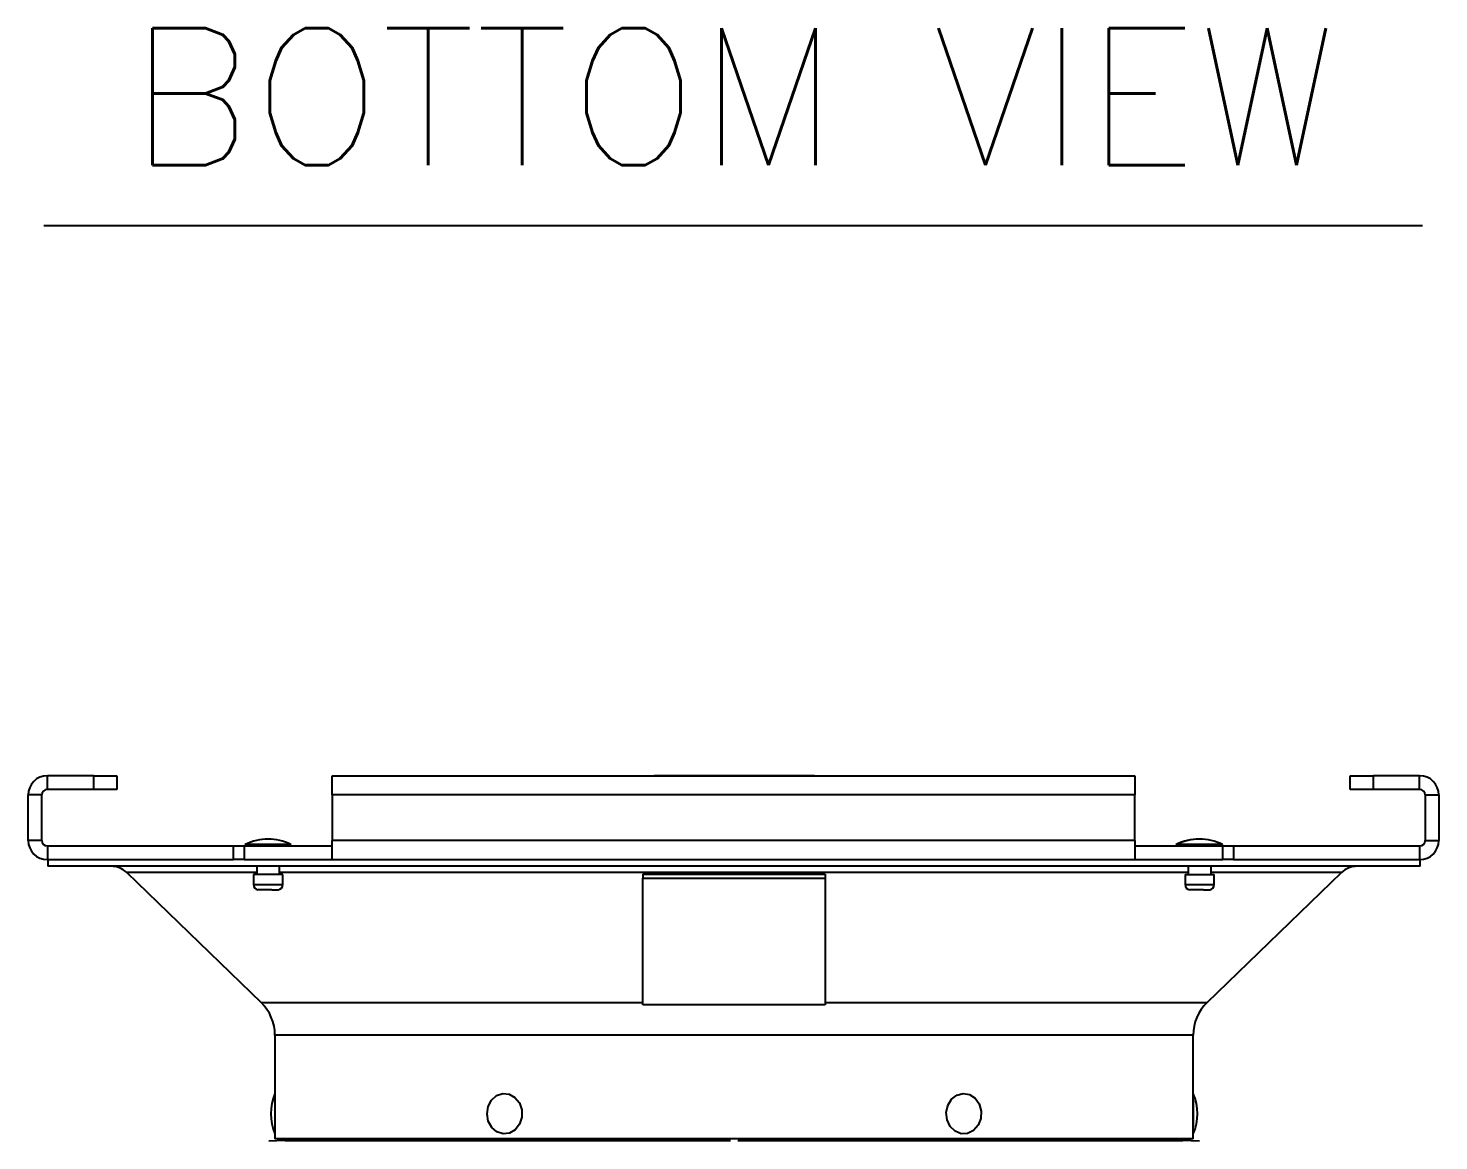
# Model space of a CAD drawing. Extents: x 17.3 to 113.1, y 4.8 to 84.5.
# Drawn here: x 50.09 to 57.82, y 21.26 to 27.36 of the extents above; entities that cross this region are included whole.
import ezdxf
from ezdxf.enums import TextEntityAlignment as Align

# ---------------------------------------------------------------- set-up
doc = ezdxf.new("R2010")
doc.units = 0
doc.header["$MEASUREMENT"] = 0
doc.layers.add('OBJECT', color=7, linetype='CONTINUOUS')
doc.styles.get("Standard").update_dxf_attribs({"font": 'SIMPLEX'})

msp = doc.modelspace()

# ---------------------------------------------------------------- linework, layer by layer
at = {"layer": 'OBJECT', "color": 1}
msp.add_line((50.1804, 26.2797), (57.7347, 26.2797), dxfattribs=at)
at = {"layer": 'OBJECT'}
for p, q in [((50.1997, 23.1901), (50.1997, 23.265)), ((50.4547, 23.265), (50.1997, 23.265)), ((50.4547, 23.1901), (50.1997, 23.1901)), ((50.4547, 23.1901), (50.4547, 23.265)), ((50.4547, 23.265), (50.5797, 23.265)), ((50.5797, 23.1901), (50.4547, 23.1901)), ((50.5797, 23.265), (50.5797, 23.1901)), ((51.7597, 23.1601), (51.7597, 23.265)), ((51.7597, 23.265), (56.1597, 23.265)), ((53.5219, 23.265), (53.5254, 23.2651)), ((53.6504, 23.2651), (53.5254, 23.2651)), ((54.2754, 23.2651), (53.6504, 23.2651)), ((53.6504, 23.265), (53.6504, 23.2651)), ((54.4004, 23.2651), (54.2754, 23.2651)), ((54.2754, 23.265), (54.2754, 23.2651)), ((54.4039, 23.265), (54.4004, 23.2651)), ((56.1597, 23.265), (56.1597, 23.1601)), ((57.3397, 23.1901), (57.3397, 23.265)), ((57.3397, 23.265), (57.4647, 23.265)), ((57.4647, 23.1901), (57.3397, 23.1901)), ((57.4647, 23.265), (57.4647, 23.1901)), ((57.7197, 23.265), (57.4647, 23.265)), ((57.7197, 23.1901), (57.4647, 23.1901)), ((57.7197, 23.1901), (57.7197, 23.265)), ((50.0948, 22.91), (50.0948, 23.1601)), ((50.1697, 23.1601), (50.0948, 23.1601)), ((50.1697, 22.91), (50.1697, 23.1601)), ((51.7597, 23.1601), (51.7597, 22.91)), ((56.1597, 23.1601), (51.7597, 23.1601)), ((56.1597, 22.91), (56.1597, 23.1601)), ((57.7497, 23.1601), (57.8246, 23.1601)), ((57.7497, 23.1601), (57.7497, 22.91)), ((57.8246, 23.1601), (57.8246, 22.91)), ((50.1697, 22.91), (50.0948, 22.91)), ((51.2846, 22.8875), (51.2846, 22.88)), ((51.5346, 22.8875), (51.2846, 22.8875)), ((51.5346, 22.88), (51.5346, 22.8875)), ((56.1597, 22.91), (51.7597, 22.91)), ((51.7597, 22.8051), (51.7597, 22.91)), ((56.1597, 22.91), (56.1597, 22.8051)), ((56.3849, 22.8875), (56.3849, 22.88)), ((56.3891, 22.8875), (56.3849, 22.8875)), ((56.3891, 22.8875), (56.3891, 22.88)), ((56.6391, 22.8875), (56.3891, 22.8875)), ((56.6391, 22.88), (56.6391, 22.8875)), ((57.7497, 22.91), (57.8246, 22.91)), ((50.1997, 22.88), (50.1997, 22.8051)), ((50.1997, 22.88), (51.2191, 22.88)), ((50.1997, 22.8051), (51.2191, 22.8051)), ((50.2029, 22.8051), (50.2029, 22.7691)), ((51.2191, 22.8051), (51.2191, 22.88)), ((51.2191, 22.88), (51.2789, 22.88)), ((51.2789, 22.8051), (51.2191, 22.8051)), ((51.2789, 22.88), (51.2789, 22.8051)), ((51.2789, 22.88), (51.7597, 22.88)), ((51.2789, 22.8051), (51.7597, 22.8051)), ((51.7597, 22.8051), (56.1597, 22.8051)), ((56.1597, 22.88), (56.6406, 22.88)), ((56.1597, 22.8051), (56.6406, 22.8051)), ((56.6406, 22.8051), (56.6406, 22.88)), ((56.6406, 22.88), (56.7003, 22.88)), ((56.7003, 22.8051), (56.6406, 22.8051)), ((56.7003, 22.88), (56.7003, 22.8051)), ((56.7003, 22.88), (57.7197, 22.88)), ((56.7003, 22.8051), (57.7197, 22.8051)), ((57.7197, 22.88), (57.7197, 22.8051)), ((57.7229, 22.8051), (57.7197, 22.8051)), ((57.7229, 22.7691), (57.7229, 22.8051)), ((57.7229, 22.7691), (50.2029, 22.7691)), ((50.6347, 22.734), (51.3706, 22.0231)), ((51.3471, 22.734), (50.6347, 22.734)), ((51.3471, 22.7691), (51.3471, 22.724)), ((51.4721, 22.724), (51.4721, 22.7691)), ((56.4516, 22.734), (51.4721, 22.734)), ((56.4516, 22.7691), (56.4516, 22.724)), ((56.5552, 22.0231), (57.2911, 22.734)), ((56.5766, 22.724), (56.5766, 22.7691)), ((57.2911, 22.734), (56.5766, 22.734)), ((51.3296, 22.724), (51.3296, 22.669)), ((51.4896, 22.724), (51.3296, 22.724)), ((51.3296, 22.669), (51.4896, 22.669)), ((51.4896, 22.669), (51.4896, 22.724)), ((53.4629, 22.7251), (53.4629, 22.7035)), ((53.4629, 22.7251), (54.4629, 22.7251)), ((53.4629, 22.7035), (54.4629, 22.7035)), ((53.4629, 22.0087), (53.4629, 22.7035)), ((54.4629, 22.7251), (54.4629, 22.7035)), ((54.4629, 22.7035), (54.4629, 22.0087)), ((56.4341, 22.724), (56.4341, 22.669)), ((56.4341, 22.724), (56.5941, 22.724)), ((56.4341, 22.669), (56.5941, 22.669)), ((56.5941, 22.669), (56.5941, 22.724)), ((51.4306, 22.6394), (51.3546, 22.6394)), ((51.4306, 22.6394), (51.4646, 22.6394)), ((56.5351, 22.6394), (56.4591, 22.6394)), ((56.5351, 22.6394), (56.5691, 22.6394)), ((51.3706, 22.0231), (53.4629, 22.0231)), ((54.4629, 22.0087), (53.4629, 22.0087)), ((54.4629, 22.0231), (56.5552, 22.0231)), ((51.4469, 21.8433), (51.4469, 21.5239)), ((56.4789, 21.8433), (51.4469, 21.8433)), ((56.4789, 21.4836), (56.4789, 21.8433)), ((51.447, 21.5228), (51.447, 21.3034)), ((56.4793, 21.3021), (56.4793, 21.5241)), ((56.4789, 21.2761), (56.4789, 21.3434)), ((51.5029, 21.2662), (51.4129, 21.2631)), ((51.4469, 21.3022), (51.4469, 21.2761)), ((56.4789, 21.2761), (51.4469, 21.2761)), ((51.5029, 21.2761), (51.5029, 21.2662)), ((51.5029, 21.2662), (53.9429, 21.2662)), ((53.9429, 21.2761), (53.9429, 21.2731)), ((53.9829, 21.2731), (53.9829, 21.2761)), ((53.9829, 21.2662), (56.4229, 21.2662)), ((56.4229, 21.2662), (56.4229, 21.2761)), ((56.5129, 21.2631), (56.4229, 21.2662))]:
    msp.add_line(p, q, dxfattribs=at)
at = {"layer": 'OBJECT', "flags": 128}
for points in [[(52.7994, 21.4347), (52.7998, 21.3939), (52.7874, 21.3557), (52.7639, 21.3253), (52.7324, 21.3067), (52.6973, 21.3024), (52.6632, 21.3132), (52.6348, 21.3374), (52.6158, 21.3718), (52.609, 21.4118), (52.615, 21.452), (52.6333, 21.4869), (52.6612, 21.5119), (52.6951, 21.5235), (52.7303, 21.5202), (52.7621, 21.5024), (52.7862, 21.4726), (52.7994, 21.4347)], [(55.3147, 21.3869), (55.3002, 21.3497), (55.275, 21.321), (55.2426, 21.3048), (55.2073, 21.3033), (55.1739, 21.3165), (55.1469, 21.3428), (55.1299, 21.3786), (55.1253, 21.419), (55.1336, 21.4587), (55.1538, 21.4922), (55.1831, 21.515), (55.2176, 21.524), (55.2525, 21.5181), (55.2832, 21.4979), (55.3056, 21.4664), (55.3166, 21.4276), (55.3147, 21.3869)]]:
    msp.add_lwpolyline(points, dxfattribs=at)
at = {"layer": 'OBJECT'}
for centre, radius, start, end in [((50.1997, 23.1601), 0.1049, 90, 180), ((50.1997, 23.1601), 0.03, 90, 180), ((57.7197, 23.1601), 0.1049, 0, 90), ((57.7197, 23.1601), 0.03, 0, 90), ((50.1997, 22.91), 0.1049, 180, 270), ((50.1997, 22.91), 0.03, 180, 270), ((51.4096, 22.6462), 0.2717, 62.61209, 117.38791), ((56.5099, 22.6462), 0.2717, 89.55232, 117.38791), ((56.5141, 22.6462), 0.2717, 62.61209, 117.38791), ((57.7197, 22.91), 0.1049, 270, 0), ((57.7197, 22.91), 0.03, 270, 0), ((50.5478, 22.6441), 0.125, 45.99227, 90), ((57.378, 22.6441), 0.125, 90, 134.00773), ((51.3596, 22.669), 0.03, 180, 260.40593), ((51.4596, 22.669), 0.03, 279.59407, 0), ((56.4641, 22.669), 0.03, 180, 260.40593), ((56.5641, 22.669), 0.03, 279.59407, 0), ((51.1969, 21.8433), 0.25, 0, 45.99227), ((56.7289, 21.8433), 0.25, 134.00773, 180), ((51.704, 21.4131), 0.28, 156.64122, 203.35878), ((56.2223, 21.4131), 0.28, 336.64122, 23.35878)]:
    msp.add_arc(centre, radius, start, end, dxfattribs=at)
msp.add_open_spline([(56.4789, 21.4836), (56.4789, 21.4828), (56.4788, 21.4812), (56.4785, 21.4691), (56.4782, 21.4512), (56.4779, 21.4289), (56.4779, 21.4048), (56.4781, 21.3816), (56.4784, 21.3619), (56.4787, 21.3485), (56.4789, 21.3422), (56.4789, 21.3432), (56.4789, 21.3434)], degree=3, knots=[0, 0, 0, 0, 0.107341, 0.214682, 0.322049, 0.429435, 0.536789, 0.644114, 0.751455, 0.858834, 0.966212, 1, 1, 1, 1], dxfattribs=at)

# ---------------------------------------------------------------- texts
at = {"layer": 'OBJECT', "color": 1}
msp.add_text('BOTTOM VIEW', height=0.75, dxfattribs=at).set_placement((53.9586, 26.6111), align=Align.CENTER)

doc.saveas('drawing.dxf')
